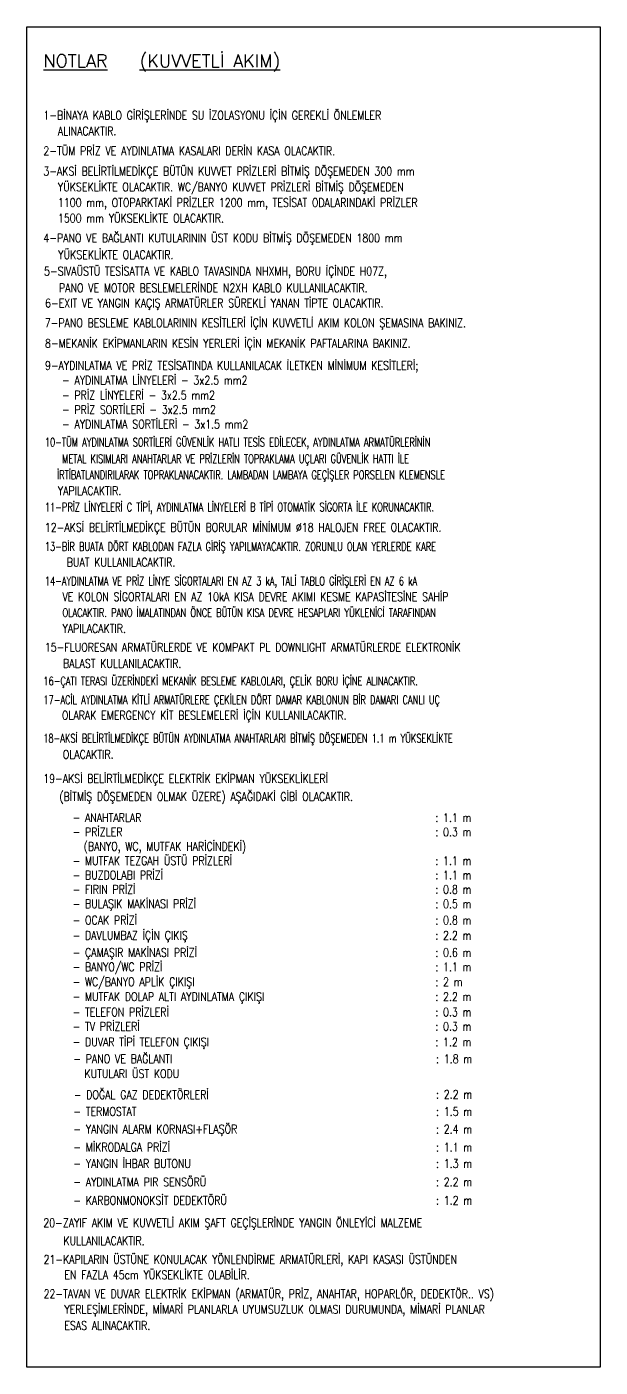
# Model space of a CAD drawing. Extents: x -1907 to 11890, y 0 to 8298.
# Drawn here: x -734 to -68, y 6742 to 8298 of the extents above; entities that cross this region are included whole.
import ezdxf

# ---------------------------------------------------------------- set-up
doc = ezdxf.new("R2010")
doc.units = 0
doc.header["$MEASUREMENT"] = 0
doc.layers.add('E-KABLO', color=7, linetype='Continuous', lineweight=30)
doc.layers.add('E-YAZI', color=7, linetype='Continuous', lineweight=30)
doc.styles.add('E-YAZI', font='txttw.shx')

msp = doc.modelspace()

# ---------------------------------------------------------------- linework, layer by layer
at = {"layer": 'E-KABLO'}
msp.add_lwpolyline([(-733.62, 8298.44), (-67.89, 8298.44), (-67.89, 6741.85), (-733.62, 6741.85)], close=True, dxfattribs=at)

# ---------------------------------------------------------------- texts
at = {"layer": 'E-YAZI', "color": 4, "style": 'E-YAZI'}
for s, p in [('%%uNOTLAR', (-714.35, 8251.38, 0)), ('%%U(KUVVETLİ AKIM)', (-602.7, 8251.38, 0))]:
    msp.add_text(s, height=15, dxfattribs=at).set_placement(p)
at = {"layer": 'E-YAZI', "color": 3, "style": 'E-YAZI'}
for s, width, p in [('1-BİNAYA KABLO GİRİŞLERİNDE SU İZOLASYONU İÇİN GEREKLİ ÖNLEMLER', 0.8, (-714.35, 8190.7, 0)), ('ALINACAKTIR.', 0.8, (-697.46, 8172.39, 0)), ('2-TÜM PRİZ VE AYDINLATMA KASALARI DERİN KASA OLACAKTIR.', 0.8, (-714.35, 8149.35, 0)), ('3-AKSİ BELİRTİLMEDİKÇE BÜTÜN KUVVET PRİZLERİ BİTMİŞ DÖŞEMEDEN 300 mm', 0.8, (-714.35, 8125.7, 0)), ('YÜKSEKLİKTE OLACAKTIR. WC/BANYO KUVVET PRİZLERİ BİTMİŞ DÖŞEMEDEN', 0.8, (-697.46, 8107.38, 0)), ('1100 mm, OTOPARKTAKİ PRİZLER 1200 mm, TESİSAT ODALARINDAKİ PRİZLER', 0.8, (-697.46, 8089.29, 0)), ('1500 mm YÜKSEKLİKTE OLACAKTIR.', 0.8, (-697.46, 8071.2, 0)), ('4-PANO VE BAĞLANTI KUTULARININ ÜST KODU BİTMİŞ DÖŞEMEDEN 1800 mm', 0.8, (-714.35, 8048.16, 0)), ('YÜKSEKLİKTE OLACAKTIR.', 0.8, (-697.06, 8028.77, 0)), ('5-SIVAÜSTÜ TESİSATTA VE KABLO TAVASINDA NHXMH, BORU İÇİNDE H07Z,', 0.8, (-713.55, 8009.61, 0)), ('PANO VE MOTOR BESLEMELERİNDE N2XH KABLO KULLANILACAKTIR.', 0.8, (-696.26, 7990.21, 0)), ('6-EXIT VE YANGIN KAÇIŞ ARMATÜRLER SÜREKLİ YANAN TİPTE OLACAKTIR.', 0.8, (-712.4, 7972.63, 0)), ('7-PANO BESLEME KABLOLARININ KESİTLERİ İÇİN KUVVETLİ AKIM KOLON ŞEMASINA BAKINIZ.', 0.8, (-712.75, 7949.59, 0)), ('8-MEKANİK EKİPMANLARIN KESİN YERLERİ İÇİN MEKANİK PAFTALARINA BAKINIZ.', 0.8, (-712.57, 7925.87, 0)), ('9-AYDINLATMA VE PRİZ TESİSATINDA KULLANILACAK İLETKEN MİNİMUM KESİTLERİ;', 0.8, (-712.57, 7900.08, 0)), ('- AYDINLATMA LİNYELERİ - 3x2.5 mm2', 0.8, (-692.74, 7883, 0)), ('- PRİZ LİNYELERİ - 3x2.5 mm2', 0.8, (-692.74, 7865.68, 0)), ('- PRİZ SORTİLERİ - 3x2.5 mm2', 0.8, (-692.74, 7848.82, 0)), ('- AYDINLATMA SORTİLERİ - 3x1.5 mm2', 0.8, (-692.74, 7831.95, 0)), ('10-TÜM AYDINLATMA SORTİLERİ GÜVENLİK HATLI TESİS EDİLECEK, AYDINLATMA ARMATÜRLERİNİN', 0.7, (-712.65, 7810.98, 0)), ('METAL KISIMLARI ANAHTARLAR VE PRİZLERİN TOPRAKLAMA UÇLARI GÜVENLİK HATTI İLE', 0.7, (-692.63, 7791.81, 0)), (' İRTİBATLANDIRILARAK TOPRAKLANACAKTIR. LAMBADAN LAMBAYA GEÇİŞLER PORSELEN KLEMENSLE', 0.7, (-703.15, 7773.12, 0)), (' YAPILACAKTIR.', 0.8, (-703.15, 7754.71, 0)), ('11-PRİZ LİNYELERİ C TİPİ, AYDINLATMA LİNYELERİ B TİPİ OTOMATİK SİGORTA İLE KORUNACAKTIR.', 0.7, (-712.65, 7735.67, 0)), ('12-AKSİ BELİRTİLMEDİKÇE BÜTÜN BORULAR MİNİMUM %%C18 HALOJEN FREE OLACAKTIR.', 0.8, (-712.65, 7712.11, 0)), ('13-BİR BUATA DÖRT KABLODAN FAZLA GİRİŞ YAPILMAYACAKTIR. ZORUNLU OLAN YERLERDE KARE ', 0.7, (-712.65, 7689.84, 0)), ('BUAT KULLANILACAKTIR.', 0.8, (-687.27, 7671.6, 0)), ('14-AYDINLATMA VE PRİZ LİNYE SİGORTALARI EN AZ 3 kA, TALİ TABLO GİRİŞLERİ EN AZ 6 kA', 0.7, (-712.65, 7649.8, 0)), ('VE KOLON SİGORTALARI EN AZ 10kA KISA DEVRE AKIMI KESME KAPASİTESİNE SAHİP ', 0.8, (-692.22, 7631.56, 0)), ('OLACAKTIR. PANO İMALATINDAN ÖNCE BÜTÜN KISA DEVRE HESAPLARI YÜKLENİCİ TARAFINDAN', 0.7, (-692.22, 7613.1, 0)), ('YAPILACAKTIR.', 0.8, (-692.22, 7594.65, 0)), ('15-FLUORESAN ARMATÜRLERDE VE KOMPAKT PL DOWNLIGHT ARMATÜRLERDE ELEKTRONİK', 0.8, (-712.65, 7572.85, 0)), ('BALAST KULLANILACAKTIR.', 0.8, (-691.59, 7554.09, 0)), ('16-ÇATI TERASI ÜZERİNDEKİ MEKANİK BESLEME KABLOLARI, ÇELİK BORU İÇİNE ALINACAKTIR.', 0.7, (-714.35, 7533.7, 0)), ('17-ACİL AYDINLATMA KİTLİ ARMATÜRLERE ÇEKİLEN DÖRT DAMAR KABLONUN BİR DAMARI CANLI UÇ', 0.7, (-714.35, 7511.88, 0)), ('OLARAK EMERGENCY KİT BESLEMELERİ İÇİN KULLANILACAKTIR.', 0.8, (-692.91, 7493.91, 0)), ('18-AKSİ BELİRTİLMEDİKÇE BÜTÜN AYDINLATMA ANAHTARLARI BİTMİŞ DÖŞEMEDEN 1.1 m YÜKSEKLİKTE', 0.7, (-714.51, 7467.22, 0)), ('OLACAKTIR.', 0.8, (-691.84, 7448.47, 0)), ('19-AKSİ BELİRTİLMEDİKÇE ELEKTRİK EKİPMAN YÜKSEKLİKLERİ', 0.8, (-714.53, 7420.38, 0)), ('  (BİTMİŞ DÖŞEMEDEN OLMAK ÜZERE) AŞAĞIDAKİ GİBİ OLACAKTIR.', 0.8, (-706.72, 7399.51, 0)), ('  - ANAHTARLAR', 0.8, (-691.42, 7375.01, 0)), (': 1.1 m', 0.8, (-259.26, 7375.01, 0)), ('  - PRİZLER', 0.8, (-691.42, 7358.35, 0)), (': 0.3 m', 0.8, (-259.26, 7358.35, 0)), ('    (BANYO, WC, MUTFAK HARİCİNDEKİ)', 0.8, (-691.42, 7341.68, 0)), ('  - MUTFAK TEZGAH ÜSTÜ PRİZLERİ', 0.8, (-691.42, 7325.01, 0)), (': 1.1 m', 0.8, (-259.26, 7325.01, 0)), ('  - BUZDOLABI PRİZİ', 0.8, (-691.42, 7308.35, 0)), (': 1.1 m', 0.8, (-259.26, 7308.35, 0)), ('  - FIRIN PRİZİ', 0.8, (-691.42, 7291.68, 0)), (': 0.8 m', 0.8, (-259.26, 7291.68, 0)), ('  - BULAŞIK MAKİNASI PRİZİ', 0.8, (-691.42, 7275.01, 0)), (': 0.5 m', 0.8, (-259.26, 7275.01, 0)), ('  - OCAK PRİZİ', 0.8, (-691.42, 7256.02, 0)), (': 0.8 m', 0.8, (-259.26, 7256.02, 0)), ('  - DAVLUMBAZ İÇİN ÇIKIŞ', 0.8, (-691.42, 7238.28, 0)), (': 2.2 m', 0.8, (-259.26, 7238.28, 0)), ('  - ÇAMAŞIR MAKİNASI PRİZİ', 0.8, (-691.42, 7218.38, 0)), (': 0.6 m', 0.8, (-259.26, 7218.38, 0)), ('  - BANYO/WC PRİZİ', 0.8, (-691.42, 7201.71, 0)), (': 1.1 m', 0.8, (-259.26, 7201.71, 0)), ('  - WC/BANYO APLİK ÇIKIŞI', 0.8, (-691.42, 7184.31, 0)), (': 2 m', 0.8, (-259.26, 7184.31, 0)), ('  - MUTFAK DOLAP ALTI AYDINLATMA ÇIKIŞI', 0.8, (-691.42, 7167.17, 0)), (': 2.2 m', 0.8, (-259.26, 7167.17, 0)), ('  - TELEFON PRİZLERİ', 0.8, (-691.42, 7149.27, 0)), ('  - TV PRİZLERİ', 0.8, (-691.42, 7132.61, 0)), (': 0.3 m', 0.8, (-259.26, 7149.27, 0)), (': 0.3 m', 0.8, (-259.26, 7132.61, 0)), ('  - DUVAR TİPİ TELEFON ÇIKIŞI ', 0.8, (-691.42, 7114.48, 0)), (': 1.2 m', 0.8, (-259.26, 7114.48, 0)), ('  - PANO VE BAĞLANTI', 0.8, (-690.54, 7094.93, 0)), (': 1.8 m', 0.8, (-258.38, 7094.93, 0)), ('    KUTULARI ÜST KODU', 0.8, (-690.54, 7077.75, 0)), ('  - DOĞAL GAZ DEDEKTÖRLERİ', 0.8, (-690, 7053.27, 0)), (': 2.2 m', 0.8, (-258.38, 7053.68, 0)), ('  - TERMOSTAT', 0.8, (-690.54, 7033.79, 0)), (': 1.5 m', 0.8, (-258.38, 7033.79, 0)), ('  - YANGIN ALARM KORNASI+FLAŞÖR', 0.8, (-690.54, 7013.33, 0)), (': 2.4 m', 0.8, (-258.38, 7013.33, 0)), ('  - MİKRODALGA PRİZİ', 0.8, (-690.54, 6992.34, 0)), (': 1.1 m', 0.8, (-258.38, 6992.34, 0)), ('  - YANGIN İHBAR BUTONU', 0.8, (-690.54, 6973.27, 0)), (': 1.3 m', 0.8, (-258.38, 6973.27, 0)), ('  - AYDINLATMA PIR SENSÖRÜ', 0.8, (-690.54, 6951.9, 0)), (': 2.2 m', 0.8, (-258.38, 6951.9, 0)), ('  - KARBONMONOKSİT DEDEKTÖRÜ', 0.8, (-690.54, 6930.54, 0)), (': 1.2 m', 0.8, (-258.38, 6930.54, 0)), ('20-ZAYIF AKIM VE KUVVETLİ AKIM ŞAFT GEÇİŞLERİNDE YANGIN ÖNLEYİCİ MALZEME ', 0.8, (-714.46, 6904.56, 0)), ('KULLANILACAKTIR.', 0.8, (-691.16, 6883.61)), ('21-KAPILARIN ÜSTÜNE KONULACAK YÖNLENDİRME ARMATÜRLERİ, KAPI KASASI ÜSTÜNDEN ', 0.8, (-714.16, 6862.04, 0)), ('EN FAZLA 45cm YÜKSEKLİKTE OLABİLİR.', 0.8, (-690.03, 6844.09, 0)), ('22-TAVAN VE DUVAR ELEKTRİK EKİPMAN (ARMATÜR, PRİZ, ANAHTAR, HOPARLÖR, DEDEKTÖR.. VS)', 0.8, (-714.16, 6822, 0)), ('YERLEŞİMLERİNDE, MİMARİ PLANLARLA UYUMSUZLUK OLMASI DURUMUNDA, MİMARİ PLANLAR ', 0.8, (-690.03, 6804.04, 0)), ('ESAS ALINACAKTIR.', 0.8, (-690.03, 6785.26, 0))]:
    msp.add_text(s, height=10, dxfattribs=dict(at, width=width)).set_placement(p)

doc.saveas('drawing.dxf')
